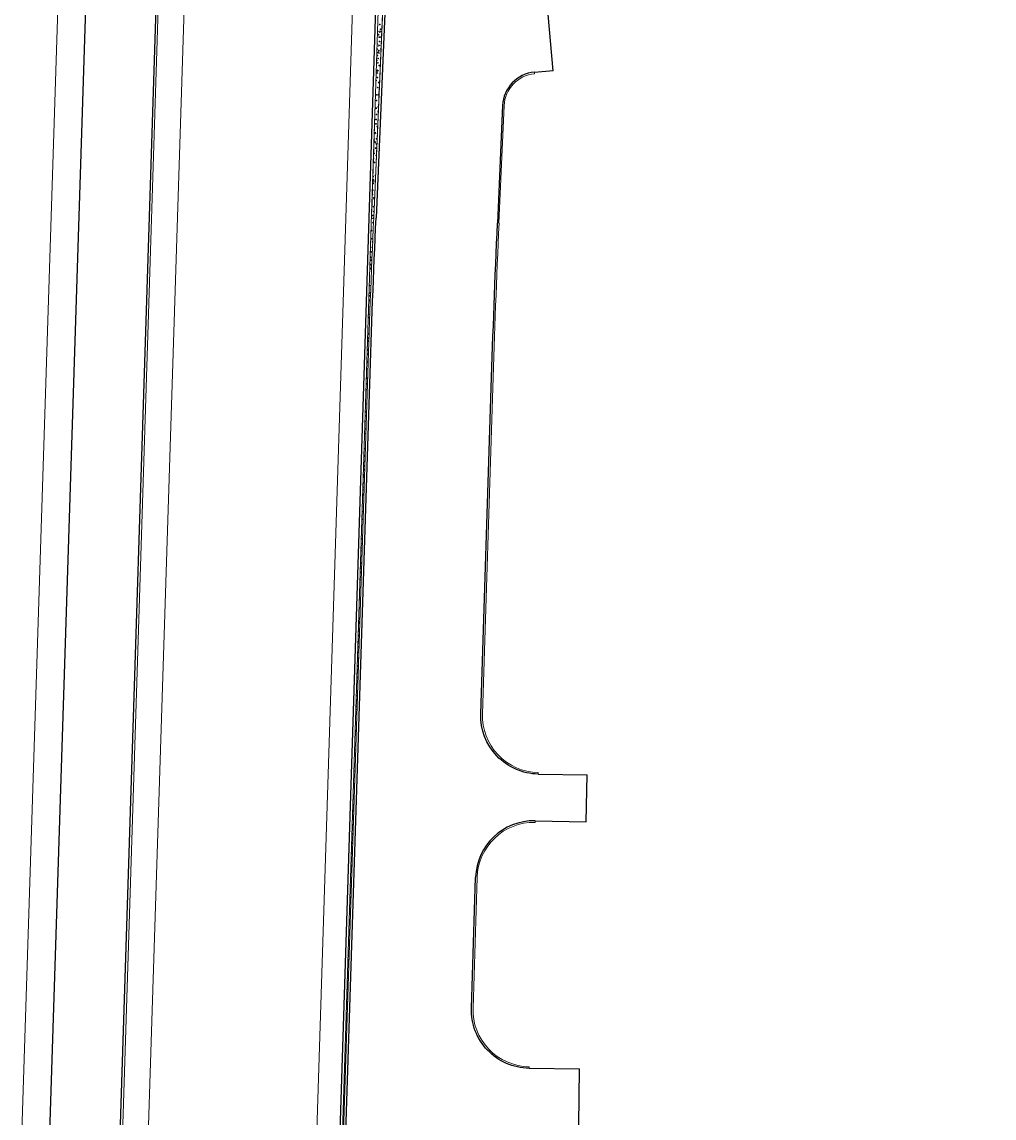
# Model space of a CAD drawing. Extents: x 2536801 to 2538856, y 7112140 to 7131569.
# Drawn here: x 2537846.6 to 2538262.4, y 7116751.6 to 7117220.7 of the extents above; entities that cross this region are included whole.
import ezdxf

# ---------------------------------------------------------------- set-up
doc = ezdxf.new("R2010")
doc.units = 0
doc.header["$LTSCALE"] = 100
doc.header["$MEASUREMENT"] = 0
for name, color, linetype, lineweight in [('D_BOC_FR', 3, 'Continuous', 13), ('D_CTB_1', 2, 'Continuous', 0), ('D_DRVWY_1', 6, 'Continuous', 30), ('D_EOS_FR', 3, 'Continuous', 30), ('D_EOS_ML', 7, 'Continuous', 30), ('D_EOT_ML', 7, 'Continuous', 13), ('D_FOC_FR', 3, 'Continuous', 30), ('D_RIPRAP_1', 7, 'Continuous', 0)]:
    doc.layers.add(name, color=color, linetype=linetype, lineweight=lineweight)

msp = doc.modelspace()

# ---------------------------------------------------------------- linework, layer by layer
at = {"layer": 'D_BOC_FR', "lineweight": 0}
for p, q in [((2538052.83, 7117184.91), (2538050.63, 7117134.61)), ((2538043.52, 7116924.55), (2538047.97, 7117064.14)), ((2538039.51, 7116798.66), (2538041.29, 7116854.58))]:
    msp.add_line(p, q, dxfattribs=at)
at = {"layer": 'D_BOC_FR', "lineweight": 0, "extrusion": (0, 0, -1)}
msp.add_arc((-2543992.29, 7116874.74), 5947.33, 1.824925, 2.504272, dxfattribs=at)
at = {"layer": 'D_CTB_1', "linetype": 'Continuous', "lineweight": 0, "ltscale": 0.025}
for p, q in [((2537889.54, 7116744.37), (2537937.91, 7118262.38)), ((2538002.66, 7117265.85), (2537997.02, 7117136.95)), ((2537996.14, 7117138.41), (2537997.78, 7117189.93)), ((2537981.16, 7116652.56), (2537994.33, 7117065.85))]:
    msp.add_line(p, q, dxfattribs=at)
at = {"layer": 'D_CTB_1', "linetype": 'Continuous', "lineweight": 0, "ltscale": 0.025, "extrusion": (0, 0, -1)}
msp.add_arc((-2543992.29, 7116874.74), 6001, 1.824925, 2.504272, dxfattribs=at)
at = {"layer": 'D_DRVWY_1'}
for p, q in [((2538073.85, 7117199.8), (2538071.65, 7117223.87)), ((2538065.79, 7117199.22), (2538073.84, 7117199.96)), ((2538067.39, 7116898.78), (2538088.3, 7116898.41)), ((2538087.94, 7116878.41), (2538088.3, 7116898.41)), ((2538066.06, 7116878.8), (2538087.94, 7116878.41)), ((2538063.48, 7116772.89), (2538085.07, 7116772.59)), ((2538084.73, 7116748.59), (2538085.07, 7116772.59))]:
    msp.add_line(p, q, dxfattribs=at)
at = {"layer": 'D_DRVWY_1', "lineweight": 0}
for p, q in [((2538065.78, 7117199.28), (2538065.85, 7117198.56)), ((2538067.39, 7116898.78), (2538067.41, 7116899.45)), ((2538066.06, 7116878.8), (2538066.05, 7116878.14)), ((2538063.48, 7116772.89), (2538063.49, 7116773.55))]:
    msp.add_line(p, q, dxfattribs=at)
at = {"layer": 'D_DRVWY_1'}
for centre, radius, start, end in [((2538067.15, 7117184.28), 15, 95.232, 177.4957), ((2538065.61, 7116853.81), 25, 88.9696, 178.1751)]:
    msp.add_arc(centre, radius, start, end, dxfattribs=at)
at = {"layer": 'D_DRVWY_1', "lineweight": 0}
for centre, radius, start, end in [((2538067.15, 7117184.28), 14.33, 95.232, 177.4957), ((2538065.61, 7116853.81), 24.33, 88.9696, 178.1751)]:
    msp.add_arc(centre, radius, start, end, dxfattribs=at)
at = {"layer": 'D_DRVWY_1', "extrusion": (0, 0, -1)}
for centre, start in [((-2538067.84, 7116923.78), 271.0304), ((-2538063.83, 7116797.88), 270.8016)]:
    msp.add_arc(centre, 25, start, 1.8249, dxfattribs=at)
at = {"layer": 'D_DRVWY_1', "lineweight": 0, "extrusion": (0, 0, -1)}
for centre, start in [((-2538067.84, 7116923.78), 271.0304), ((-2538063.83, 7116797.88), 270.8016)]:
    msp.add_arc(centre, 24.33, start, 1.8249, dxfattribs=at)
at = {"layer": 'D_EOS_FR'}
for p, q in [((2538003.66, 7117265.8), (2537998.02, 7117136.91)), ((2537982.16, 7116652.53), (2537995.33, 7117065.82))]:
    msp.add_line(p, q, dxfattribs=at)
at = {"layer": 'D_EOS_FR', "extrusion": (0, 0, -1)}
msp.add_arc((-2543992.29, 7116874.74), 6000, 1.824925, 2.504272, dxfattribs=at)
at = {"layer": 'D_EOS_ML'}
for p, q in [((2537858.55, 7116745.35), (2538220.42, 7128102.78)), ((2537888.54, 7116744.4), (2538250.41, 7128101.82)), ((2537982.49, 7116741.41), (2538004.73, 7117439.23))]:
    msp.add_line(p, q, dxfattribs=at)
at = {"layer": 'D_EOT_ML'}
for p, q in [((2537846.56, 7116745.74), (2538208.43, 7128103.16)), ((2537900.53, 7116744.02), (2538262.4, 7128101.44)), ((2537972.5, 7116741.72), (2537992.61, 7117373.01))]:
    msp.add_line(p, q, dxfattribs=at)
at = {"layer": 'D_FOC_FR'}
for p, q in [((2538052.17, 7117184.94), (2538049.97, 7117134.64)), ((2538042.86, 7116924.58), (2538047.3, 7117064.16)), ((2538038.85, 7116798.68), (2538040.63, 7116854.6))]:
    msp.add_line(p, q, dxfattribs=at)
at = {"layer": 'D_FOC_FR', "extrusion": (0, 0, -1)}
msp.add_arc((-2543992.29, 7116874.74), 5948, 1.824925, 2.504272, dxfattribs=at)
at = {"layer": 'D_RIPRAP_1', "color": 7, "linetype": 'Continuous', "lineweight": 0}
for p, q in [((2537994.96, 7117101.47), (2537995.51, 7117101.79)), ((2537995.42, 7117101.16), (2537994.96, 7117101.39)), ((2537995.51, 7117101.79), (2537995.42, 7117101.16)), ((2537988.17, 7116879.18), (2537988.39, 7116879.31)), ((2537988.38, 7116879.07), (2537988.17, 7116879.18))]:
    msp.add_line(p, q, dxfattribs=at)
at = {"layer": 'D_RIPRAP_1', "color": 7, "lineweight": 0, "flags": 128}
for points in [[(2538005.73, 7117439.2), (2538004.15, 7117389.83), (2537997.78, 7117189.93), (2537996.19, 7117139.9), (2537996.14, 7117138.41), (2537983.49, 7116741.37)], [(2537997.02, 7117136.95), (2538002.66, 7117265.85)], [(2537981.16, 7116652.56), (2537994.33, 7117065.85)]]:
    msp.add_lwpolyline(points, dxfattribs=at)
at = {"layer": 'D_RIPRAP_1', "color": 7, "linetype": 'Continuous', "lineweight": 0, "flags": 128}
for points in [[(2537999.57, 7117216.25), (2537999.69, 7117216.91), (2538000.24, 7117216.53)], [(2537999.35, 7117207.19), (2537998.6, 7117207.41), (2537999.19, 7117207.98)], [(2537999.07, 7117210.28), (2537999.19, 7117210.94), (2537999.73, 7117210.56)], [(2537998.45, 7117199.5), (2537998.57, 7117200.16), (2537999.12, 7117199.78)]]:
    msp.add_lwpolyline(points, close=True, dxfattribs=at)
for points in [[(2537999.53, 7117194.47), (2537999, 7117194.63), (2537999.57, 7117195.18)], [(2537999.3, 7117189.19), (2537998.68, 7117189.37), (2537999.27, 7117189.94), (2537999.32, 7117189.68)], [(2537997.4, 7117177.76), (2537997.4, 7117177.76), (2537997.56, 7117176.97), (2537997.37, 7117177.03)], [(2537997.12, 7117169.09), (2537997.7, 7117169.66), (2537997.86, 7117168.87), (2537997.12, 7117169.08)], [(2537997.25, 7117173.1), (2537997.76, 7117173.59), (2537997.91, 7117172.81), (2537997.24, 7117173)], [(2537996.98, 7117164.73), (2537997.09, 7117164.94), (2537997.39, 7117164.32), (2537996.97, 7117164.28)], [(2537996.7, 7117155.79), (2537996.82, 7117155.7), (2537996.69, 7117155.64)], [(2537996.6, 7117152.83), (2537997.02, 7117153.24), (2537997.18, 7117152.46), (2537996.59, 7117152.63)], [(2537996.43, 7117147.45), (2537996.46, 7117147.48), (2537996.62, 7117146.69), (2537996.41, 7117146.75)], [(2537997, 7117136.38), (2537996.54, 7117136.51), (2537997.02, 7117136.98)], [(2537996.51, 7117123.59), (2537996.45, 7117123.58), (2537996.52, 7117123.71)], [(2537995.45, 7117116.58), (2537995.5, 7117116.3), (2537995.44, 7117116.31)], [(2537996.18, 7117114.87), (2537995.89, 7117114.74), (2537996.01, 7117115.4), (2537996.2, 7117115.27)], [(2537995.85, 7117106.16), (2537995.6, 7117106.23), (2537995.87, 7117106.49)], [(2537994.51, 7117087.18), (2537994.57, 7117087.53), (2537995.12, 7117087.16), (2537994.5, 7117086.89)], [(2537994.3, 7117080.55), (2537994.54, 7117080.78), (2537994.7, 7117080), (2537994.28, 7117080.12)], [(2537995.02, 7117084.03), (2537994.7, 7117083.89), (2537994.82, 7117084.55), (2537995.03, 7117084.4)], [(2537994.71, 7117075.77), (2537994.48, 7117075.83), (2537994.72, 7117076.06)], [(2537993.46, 7117054.1), (2537993.57, 7117053.52), (2537993.44, 7117053.56)], [(2537993.34, 7117034.77), (2537993.13, 7117034.68), (2537993.25, 7117035.34), (2537993.36, 7117035.26)], [(2537992.65, 7117028.85), (2537992.74, 7117029.37), (2537993.16, 7117029.08)], [(2537993.16, 7117028.93), (2537992.65, 7117028.72)], [(2537992.57, 7117026.24), (2537992.74, 7117026.41), (2537992.9, 7117025.62), (2537992.55, 7117025.72)], [(2537992.32, 7117018.45), (2537992.67, 7117018.21), (2537992.31, 7117018.05)], [(2537992.65, 7117013.03), (2537992.55, 7117013.06), (2537992.65, 7117013.16)], [(2537992.48, 7117007.73), (2537992.24, 7117007.8), (2537992.49, 7117008.05)], [(2537991.34, 7116987.68), (2537991.41, 7116987.3), (2537991.33, 7116987.33)], [(2537991.45, 7116991.31), (2537991.47, 7116991.24), (2537991.45, 7116991.24)], [(2537990.79, 7116954.74), (2537990.29, 7116954.88)], [(2537990.3, 7116955.14), (2537990.68, 7116955.51), (2537990.8, 7116954.94)], [(2537990.66, 7116950.71), (2537990.45, 7116950.77), (2537990.67, 7116950.99)], [(2537990.54, 7116946.8), (2537990.39, 7116946.84), (2537990.54, 7116946.98)], [(2537990.39, 7116942.04), (2537990, 7116942.01), (2537990.38, 7116942.69), (2537990.41, 7116942.63)], [(2537989.62, 7116933.79), (2537990.11, 7116933.45), (2537989.6, 7116933.24)], [(2537990.01, 7116930.34), (2537989.72, 7116930.42), (2537990.03, 7116930.73)], [(2537989.83, 7116924.47), (2537989.33, 7116924.61)], [(2537989.34, 7116924.84), (2537989.74, 7116925.23), (2537989.84, 7116924.78)], [(2537988.63, 7116902.8), (2537988.91, 7116902.61), (2537988.62, 7116902.48)], [(2537988.37, 7116894.59), (2537988.63, 7116894.83), (2537988.78, 7116894.05), (2537988.36, 7116894.17)], [(2537987.92, 7116864.71), (2537987.74, 7116864.63), (2537987.86, 7116865.29), (2537987.94, 7116865.23)], [(2537987.7, 7116857.83), (2537987.23, 7116857.96), (2537987.72, 7116858.44)], [(2537987.07, 7116853.59), (2537987.34, 7116853.39), (2537987.06, 7116853.27)], [(2537986.37, 7116831.75), (2537986.7, 7116832.06), (2537986.86, 7116831.28), (2537986.36, 7116831.42)], [(2537986.21, 7116826.64), (2537986.38, 7116826.8), (2537986.54, 7116826.02), (2537986.19, 7116826.12)], [(2537985.47, 7116803.63), (2537985.99, 7116804.13)], [(2537986.07, 7116806.53), (2537985.91, 7116806.46), (2537986.03, 7116807.12), (2537986.09, 7116807.08)], [(2537985.97, 7116803.44), (2537985.47, 7116803.58)], [(2537985.73, 7116795.87), (2537985.29, 7116795.68), (2537985.41, 7116796.34), (2537985.74, 7116796.11)], [(2537984.39, 7116769.58), (2537984.59, 7116769.77), (2537984.75, 7116768.99), (2537984.37, 7116769.1)], [(2537984.26, 7116765.57), (2537984.54, 7116765.84), (2537984.7, 7116765.06), (2537984.25, 7116765.18)], [(2537984.11, 7116760.74), (2537984.22, 7116760.5), (2537984.1, 7116760.49)]]:
    msp.add_lwpolyline(points, dxfattribs=at)
at = {"layer": 'D_RIPRAP_1', "color": 7, "linetype": 'Continuous', "lineweight": 0}
for centre in [(2537998.85, 7117216.6), (2537999.67, 7117219.64), (2537999.96, 7117217.56), (2537999.09, 7117215.25), (2537999.45, 7117214.18), (2537999.55, 7117212.34), (2538000.04, 7117214.23), (2537999.21, 7117208.48), (2537998.41, 7117204.17), (2537998.6, 7117206.33), (2537998.77, 7117203.15), (2537998.97, 7117205.09), (2537998.59, 7117198.87), (2537999.36, 7117202.06), (2537998.13, 7117195.61), (2537998.61, 7117196.96), (2537998.12, 7117189.49), (2537998.8, 7117192.64), (2537998.17, 7117183.8), (2537998.25, 7117187.08), (2537998.07, 7117178.96), (2537998.25, 7117181.08), (2537998, 7117177.05), (2537998.19, 7117170.69), (2537997.86, 7117166.71), (2537998.21, 7117168.4), (2537997.41, 7117160.52), (2537996.79, 7117151.63), (2537996.83, 7117154.6), (2537996.7, 7117148.69), (2537996.89, 7117141.65), (2537997.08, 7117145.46), (2537996.51, 7117137.86), (2537996.74, 7117134.81), (2537996.11, 7117127.92), (2537996.13, 7117131.37), (2537995.88, 7117122.3), (2537996.03, 7117118.72), (2537995.82, 7117116.87), (2537995.35, 7117104.71), (2537995.42, 7117103.45), (2537995, 7117094.17), (2537994.89, 7117085.34), (2537994.49, 7117075.06), (2537993.48, 7117046.46), (2537993.22, 7117038.07), (2537993, 7117032.61), (2537992.77, 7117026.91), (2537992.35, 7117011.08), (2537990.79, 7116963.4), (2537990.6, 7116958.02), (2537990.27, 7116943.56), (2537989.09, 7116911.05), (2537988.26, 7116882.97), (2537988.03, 7116873.23), (2537987.48, 7116859.69), (2537986.54, 7116827.57), (2537985.93, 7116811.43), (2537985.61, 7116799.33), (2537985.43, 7116795.06), (2537985.45, 7116793.14), (2537985.08, 7116783.26), (2537985, 7116779.98), (2537984.84, 7116773.23), (2537984.25, 7116756.7)]:
    msp.add_circle(centre, 0.163, dxfattribs=at)
for centre, radius, start, end in [((2537998.48, 7117209.08), 0.163, 236.2289, 120.1213), ((2537998.46, 7117211.37), 0.163, 268.875, 87.4752), ((2538000.16, 7117209.2), 0.163, 80.1214, 274.8701), ((2538000.01, 7117204.33), 0.163, 101.6281, 253.3634), ((2537999.43, 7117190.71), 0.163, 110.8282, 244.1632), ((2537997.5, 7117185.65), 0.163, 329.9063, 26.4439), ((2537999.01, 7117184.37), 0.163, 58.0181, 296.9734), ((2537997.32, 7117180.27), 0.163, 339.8242, 16.5259), ((2537998.93, 7117182.47), 0.163, 60.0452, 294.9463), ((2537998.58, 7117175.92), 0.163, 22.4842, 332.5073), ((2537998.82, 7117174.57), 0.163, 159.6461, 195.3453), ((2537997.16, 7117170.69), 0.163, 272.4578, 83.8924), ((2537996.99, 7117165.81), 0.163, 277.091, 79.2591), ((2537998.33, 7117165.65), 0.163, 106.8528, 248.1386), ((2537996.96, 7117162.33), 0.163, 248.5546, 107.7955), ((2537998.14, 7117163.49), 0.163, 74.2915, 280.7), ((2537997.86, 7117154.94), 0.163, 108.131, 246.8604), ((2537997.23, 7117144.97), 0.163, 29.3769, 325.6145), ((2537997.05, 7117139.59), 0.163, 55.7321, 299.2594), ((2537996.89, 7117130.01), 0.163, 140.2352, 215.4356), ((2537995.75, 7117124.2), 0.163, 245.8164, 110.5338), ((2537996.51, 7117126.64), 0.163, 40.9843, 314.6865), ((2537996.72, 7117125.13), 0.163, 150.6519, 205.0189), ((2537995.65, 7117120.05), 0.163, 234.8119, 121.5382), ((2537995.57, 7117115.26), 0.163, 184.8966, 171.4535), ((2537996.03, 7117109.3), 0.163, 106.3504, 249.3204), ((2537994.98, 7117105.22), 0.163, 308.3977, 47.9525), ((2537995.24, 7117107.88), 0.163, 242.0781, 114.272), ((2537994.74, 7117095.47), 0.163, 278.3007, 78.0495), ((2537995.7, 7117099.06), 0.163, 130.7456, 224.9252), ((2537994.2, 7117081.94), 0.163, 330.2682, 26.0819), ((2537994.71, 7117078.6), 0.163, 48.7914, 306.8795), ((2537994.48, 7117072.21), 0.163, 55.3506, 300.3202), ((2537994.66, 7117071.01), 0.163, 142.1306, 213.5402), ((2537993.98, 7117068.31), 0.163, 240.3573, 115.9928), ((2537994.62, 7117069.68), 0.163, 148.2137, 207.4571), ((2537993.83, 7117063.44), 0.163, 239.1949, 117.1552), ((2537994.14, 7117065.8), 0.199, 18.7255, 337.5612), ((2537994.09, 7117057.3), 0.163, 98.3095, 258.0406), ((2537994.23, 7117058.77), 0.163, 139.4136, 216.9366), ((2537993.26, 7117049.82), 0.163, 288.9238, 67.4264), ((2537993.76, 7117052.13), 0.163, 32.745, 323.6051), ((2537993.14, 7117044.58), 0.163, 271.433, 84.9171), ((2537992.65, 7117033.68), 0.163, 344.8161, 11.5341), ((2537993.52, 7117035.99), 0.163, 146.1882, 210.1619), ((2537993.11, 7117030.77), 0.163, 47.5641, 308.7861), ((2537992.33, 7117021.58), 0.163, 303.2309, 53.1193), ((2537992.52, 7117023.52), 0.163, 253.9013, 102.4489), ((2537992.92, 7117020.49), 0.163, 98.8293, 257.5208), ((2537992.16, 7117015.39), 0.163, 289.2887, 67.0615), ((2537992.14, 7117017.3), 0.163, 325.8516, 30.4985), ((2537991.8, 7117005.51), 0.163, 308.8456, 47.5046), ((2537991.72, 7117002.23), 0.163, 298.176, 58.1741), ((2537991.62, 7116997.39), 0.163, 276.7462, 79.604), ((2537991.8, 7116999.51), 0.163, 236.4295, 119.9207), ((2537991.55, 7116995.48), 0.163, 280.211, 76.1392), ((2537992.13, 7116994.35), 0.163, 116.0439, 240.3063), ((2537991.75, 7116989.12), 0.163, 28.9564, 327.3938), ((2537991.76, 7116986.83), 0.163, 69.6458, 286.7043), ((2537991.41, 7116985.14), 0.163, 199.6364, 156.7137), ((2537991.7, 7116981.92), 0.163, 102.144, 254.2062), ((2537991.88, 7116984.08), 0.163, 161.5549, 194.7952), ((2537990.96, 7116978.95), 0.163, 304.9139, 51.4362), ((2537991.42, 7116973.37), 0.163, 99.6977, 256.6525), ((2537990.64, 7116963.89), 0.163, 248.0109, 108.3392), ((2537990.45, 7116960.08), 0.163, 272.2869, 84.0633), ((2537990.3, 7116953.24), 0.163, 247.4653, 108.8848), ((2537990.06, 7116945.07), 0.163, 237.6243, 118.7259), ((2537990.44, 7116948.44), 0.163, 21.0156, 335.3346), ((2537990.24, 7116940.08), 0.163, 57.4364, 298.9138), ((2537989.59, 7116937.15), 0.163, 329.1948, 27.1553), ((2537990.11, 7116932.36), 0.163, 99.0028, 257.3474), ((2537989.58, 7116927.73), 0.163, 200.5495, 155.8006), ((2537989.98, 7116926.45), 0.163, 121.1849, 235.1653), ((2537990.07, 7116929.38), 0.163, 121.3883, 234.9618), ((2537989.25, 7116917.49), 0.163, 201.8565, 154.4936), ((2537989.41, 7116909.12), 0.163, 113.9432, 242.4069), ((2537988.93, 7116897.8), 0.163, 70.8995, 285.4507), ((2537989.03, 7116901.96), 0.163, 60.3672, 295.9829), ((2537989.16, 7116900.05), 0.163, 130.6802, 225.67), ((2537988.85, 7116893.01), 0.163, 96.5827, 259.7674), ((2537988.17, 7116888.11), 0.163, 266.1478, 90.2023), ((2537988.21, 7116889.44), 0.163, 266.6593, 89.6908), ((2537988.52, 7116885.63), 0.163, 64.1573, 292.1929), ((2537988.63, 7116882.46), 0.163, 149.9248, 206.4254), ((2537987.64, 7116875.74), 0.163, 321.0626, 35.2875), ((2537987.79, 7116877.2), 0.163, 279.3411, 77.009), ((2537987.64, 7116869.28), 0.163, 239.5838, 116.7664), ((2537988.28, 7116871.92), 0.163, 141.9332, 214.4169), ((2537987.54, 7116866.7), 0.163, 247.1005, 109.2497), ((2537987.45, 7116861.79), 0.163, 221.6703, 134.6799), ((2537987.14, 7116851.09), 0.163, 193.7281, 162.6221), ((2537987.07, 7116854.42), 0.163, 275.3698, 80.9804), ((2537987.27, 7116846.06), 0.163, 65.8259, 290.5243), ((2537987.11, 7116841.19), 0.163, 66.9271, 289.423), ((2537987.43, 7116843.55), 0.199, 151.1005, 205.2496), ((2537986.47, 7116838.92), 0.163, 320.2234, 36.1268), ((2537986.43, 7116822.34), 0.163, 23.5206, 332.8295), ((2537986.76, 7116824.22), 0.163, 138.3373, 218.0128), ((2537986.04, 7116819.33), 0.163, 243.5867, 112.7634), ((2537986.12, 7116821.23), 0.163, 236.6297, 119.7205), ((2537986.5, 7116815.82), 0.163, 146.8376, 209.5126), ((2537985.68, 7116812.78), 0.163, 298.5704, 57.7798), ((2537986.28, 7116810.36), 0.163, 122.4129, 233.9373), ((2537986.05, 7116804.67), 0.163, 102.4955, 253.8547), ((2537985.25, 7116800.36), 0.163, 315.2308, 41.1194), ((2537985.44, 7116802.51), 0.163, 269.0454, 87.3047), ((2537985.8, 7116801.28), 0.163, 51.2797, 305.0704), ((2537984.97, 7116791.8), 0.163, 318.8586, 37.4916), ((2537984.96, 7116785.68), 0.163, 247.6474, 108.7027), ((2537985.63, 7116788.83), 0.163, 139.9613, 216.3889), ((2537985.08, 7116777.27), 0.163, 69.466, 286.8842), ((2537984.91, 7116775.14), 0.163, 3.3344, 353.0157), ((2537984.69, 7116762.89), 0.163, 92.9794, 263.3707)]:
    msp.add_arc(centre, radius, start, end, dxfattribs=at)
at = {"layer": 'D_RIPRAP_1', "color": 7, "lineweight": 0, "extrusion": (0, 0, -1)}
msp.add_arc((-2543992.29, 7116874.74), 6001, 1.824925, 2.504272, dxfattribs=at)

doc.saveas('drawing.dxf')
